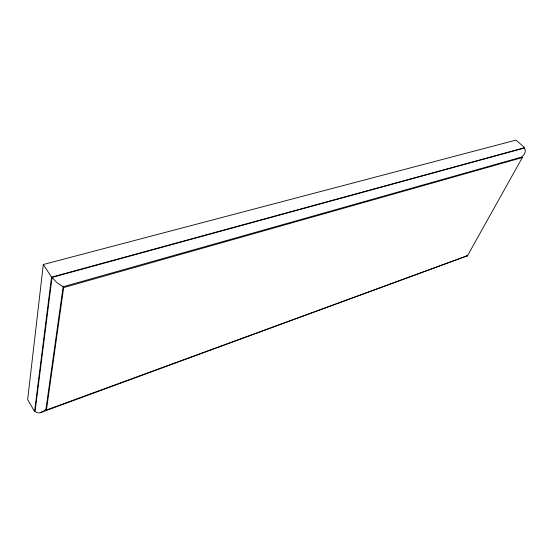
<?xml version="1.0" encoding="UTF-8"?>
<svg xmlns="http://www.w3.org/2000/svg" width="553" height="553" viewBox="0 0 553 553"><rect width="100%" height="100%" fill="white"/><g stroke="black" fill="none" stroke-linecap="round" stroke-linejoin="round"><path stroke-width="0.83" d="M43.3 264.507L27.65 399.543L34.562 411.55L51.533 277.164L43.3 264.507L516.011 140.096L524.652 147.679L51.533 277.164M52.044 277.426L56.945 282.652L63.118 286.758L521.762 157.052C524.237 155.089 526.885 150.879 524.23 148.059L52.044 277.426L35.095 411.059C36.194 413.001 38.765 413.222 40.687 412.566L467.361 255.769M46.417 409.987L45.961 409.213L63.118 286.758L63.65 287.581L46.417 409.987L467.541 255.686L522.315 157.55L521.762 157.052M45.961 409.213L43.915 410.934L40.687 412.566M63.65 287.581L522.315 157.55M467.326 256.094L466.725 255.756"/></g></svg>
